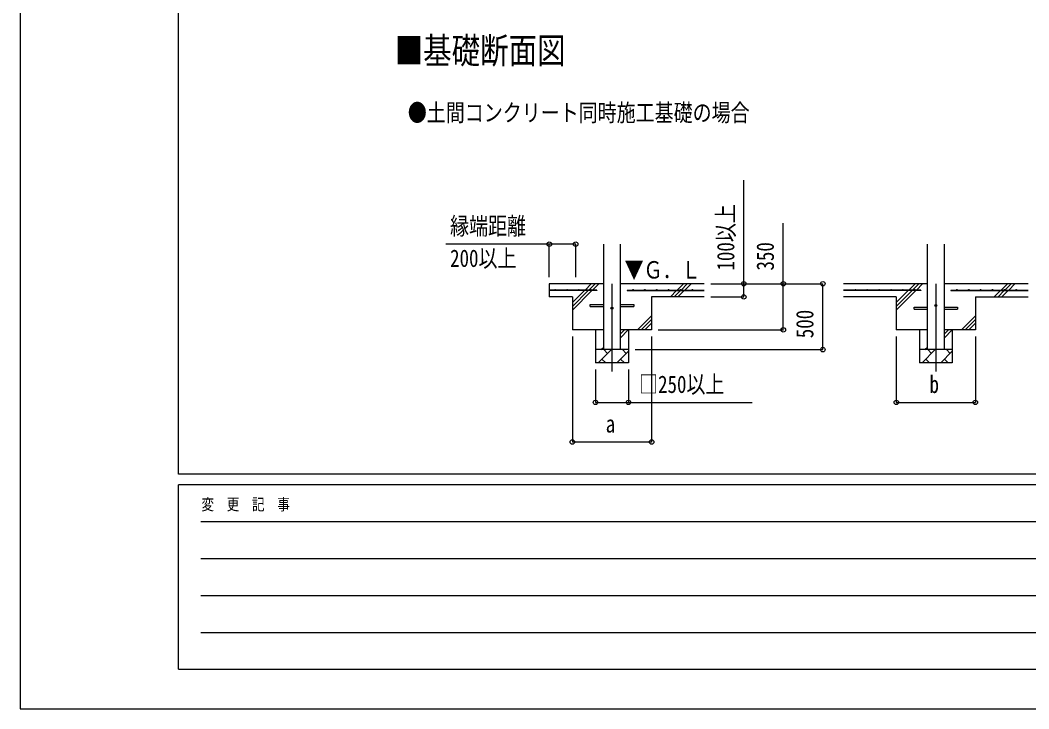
# Model space of a CAD drawing. Units: millimetres, scale not verified. Extents: x -16820 to 16820, y -11880 to 11880.
# Drawn here: x -16820 to -9168, y -11880 to -6657 of the extents above; entities that cross this region are included whole.
import ezdxf
from ezdxf.enums import TextEntityAlignment as Align

# ---------------------------------------------------------------- set-up
doc = ezdxf.new("R2010")
doc.units = ezdxf.units.MM
doc.header["$LTSCALE"] = 50
for name, color, linetype in [('0-2_USER1', 3, 'Continuous'), ('0-4_YKK_12', 2, 'Continuous'), ('0-5_YKK_13', 4, 'Continuous'), ('0-6_YKK_A1', 4, 'Continuous'), ('0-7_YKK_D', 6, 'Continuous'), ('0-8_YKK_ZWAK', 7, 'Continuous')]:
    doc.layers.add(name, color=color, linetype=linetype)
doc.styles.add('ＭＳ ゴシック', font='')
doc.styles.get('ＭＳ ゴシック').set_extended_font_data('MS Gothic')

msp = doc.modelspace()

# ---------------------------------------------------------------- linework, layer by layer
at = {"layer": '0-4_YKK_12'}
for p, q in [((-12330.92, -8656), (-12330.92, -9321.95)), ((-9873.92, -8656), (-9873.92, -9321.95))]:
    msp.add_line(p, q, dxfattribs=at)
at = {"layer": '0-5_YKK_13'}
for p, q in [((-12495.92, -8813), (-12393.42, -8813)), ((-12495.92, -8829), (-12495.92, -8813)), ((-12495.92, -8829), (-12393.42, -8829)), ((-12268.42, -8813), (-12165.92, -8813)), ((-12268.42, -8829), (-12165.92, -8829)), ((-12165.92, -8813), (-12165.92, -8829)), ((-10038.92, -8833), (-9936.42, -8833)), ((-10038.92, -8849), (-10038.92, -8833)), ((-10038.92, -8849), (-9936.42, -8849)), ((-9811.42, -8833), (-9708.92, -8833)), ((-9811.42, -8849), (-9708.92, -8849)), ((-9708.92, -8833), (-9708.92, -8849))]:
    msp.add_line(p, q, dxfattribs=at)
for centre in [(-12330.92, -8841), (-9873.92, -8821)]:
    msp.add_circle(centre, 8, dxfattribs=at)
at = {"layer": '0-6_YKK_A1'}
for p, q in [((-12393.42, -9156), (-12393.42, -8356)), ((-12268.42, -8356), (-12268.42, -9156)), ((-9936.42, -9156), (-9936.42, -8356)), ((-9811.42, -8356), (-9811.42, -9156)), ((-12393.42, -8656), (-12805.92, -8656)), ((-12805.92, -8656), (-12805.92, -8756)), ((-12445.92, -8703.5), (-12805.92, -8703.5)), ((-12445.92, -8708.5), (-12805.92, -8708.5)), ((-12630.92, -8856), (-12483.42, -8708.5)), ((-12630.92, -8799.43), (-12539.99, -8708.5)), ((-12630.92, -8827.72), (-12511.71, -8708.5)), ((-12534.99, -8703.5), (-12487.49, -8656)), ((-12506.71, -8703.5), (-12459.21, -8656)), ((-12478.42, -8703.5), (-12430.92, -8656)), ((-12445.92, -8703.5), (-12445.92, -8708.5)), ((-11630.92, -8656), (-12268.42, -8656)), ((-12215.92, -8703.5), (-11630.92, -8703.5)), ((-12215.92, -8703.5), (-12215.92, -8708.5)), ((-12215.92, -8708.5), (-11630.92, -8708.5)), ((-11887.49, -8756), (-11839.99, -8708.5)), ((-11859.21, -8756), (-11811.71, -8708.5)), ((-11834.99, -8703.5), (-11787.49, -8656)), ((-11830.92, -8756), (-11783.42, -8708.5)), ((-11806.71, -8703.5), (-11759.21, -8656)), ((-11778.42, -8703.5), (-11730.92, -8656)), ((-9936.42, -8656), (-10573.92, -8656)), ((-9988.92, -8703.5), (-10573.92, -8703.5)), ((-9988.92, -8708.5), (-10573.92, -8708.5)), ((-10173.92, -8856), (-10026.42, -8708.5)), ((-10173.92, -8799.43), (-10082.99, -8708.5)), ((-10173.92, -8827.72), (-10054.71, -8708.5)), ((-10077.99, -8703.5), (-10030.49, -8656)), ((-10049.71, -8703.5), (-10002.21, -8656)), ((-10021.42, -8703.5), (-9973.92, -8656)), ((-9988.92, -8703.5), (-9988.92, -8708.5)), ((-9173.92, -8656), (-9811.42, -8656)), ((-9758.92, -8703.5), (-9173.92, -8703.5)), ((-9758.92, -8703.5), (-9758.92, -8708.5)), ((-9758.92, -8708.5), (-9173.92, -8708.5)), ((-9430.49, -8756), (-9382.99, -8708.5)), ((-9402.21, -8756), (-9354.71, -8708.5)), ((-9377.99, -8703.5), (-9330.49, -8656)), ((-9373.92, -8756), (-9326.42, -8708.5)), ((-9349.71, -8703.5), (-9302.21, -8656)), ((-9321.42, -8703.5), (-9273.92, -8656)), ((-12630.92, -8756), (-12805.92, -8756)), ((-12630.92, -8756), (-12630.92, -9006)), ((-11630.92, -8756), (-12030.92, -8756)), ((-12030.92, -8756), (-12030.92, -9006)), ((-10173.92, -8756), (-10573.92, -8756)), ((-10173.92, -8756), (-10173.92, -9006)), ((-9573.92, -8756), (-9573.92, -9006)), ((-9573.92, -8756), (-9173.92, -8756)), ((-12137.49, -9006), (-12030.92, -8899.43)), ((-12109.21, -9006), (-12030.92, -8927.72)), ((-9680.49, -9006), (-9573.92, -8899.43)), ((-9652.21, -9006), (-9573.92, -8927.72)), ((-12393.42, -9006), (-12630.92, -9006)), ((-12455.92, -9006), (-12455.92, -9256)), ((-12268.42, -9067.67), (-12206.75, -9006)), ((-12268.42, -9039.38), (-12235.04, -9006)), ((-12030.92, -9006), (-12268.42, -9006)), ((-12205.92, -9006), (-12205.92, -9256)), ((-12080.92, -9006), (-12030.92, -8956)), ((-9936.42, -9006), (-10173.92, -9006)), ((-9998.92, -9006), (-9998.92, -9256)), ((-9811.42, -9067.67), (-9749.75, -9006)), ((-9811.42, -9039.38), (-9778.04, -9006)), ((-9573.92, -9006), (-9811.42, -9006)), ((-9748.92, -9006), (-9748.92, -9256)), ((-9623.92, -9006), (-9573.92, -8956)), ((-12205.92, -9156), (-12455.92, -9156)), ((-12435.18, -9256), (-12335.18, -9156)), ((-12413.32, -9156), (-12393.42, -9136.1)), ((-12363.74, -9184.55), (-12392.29, -9156)), ((-12293.76, -9256), (-12205.92, -9168.16)), ((-12222.32, -9184.55), (-12250.87, -9156)), ((-9748.92, -9156), (-9998.92, -9156)), ((-9978.18, -9256), (-9878.18, -9156)), ((-9956.32, -9156), (-9936.42, -9136.1)), ((-9906.74, -9184.55), (-9935.29, -9156)), ((-9836.76, -9256), (-9748.92, -9168.16)), ((-9765.32, -9184.55), (-9793.87, -9156)), ((-12205.92, -9256), (-12455.92, -9256)), ((-12406.63, -9227.45), (-12378.08, -9256)), ((-12265.21, -9227.45), (-12236.66, -9256)), ((-9748.92, -9256), (-9998.92, -9256)), ((-9949.63, -9227.45), (-9921.08, -9256)), ((-9808.21, -9227.45), (-9779.66, -9256))]:
    msp.add_line(p, q, dxfattribs=at)
for centre in [(-12760.92, -8701), (-12670.92, -8701), (-12580.92, -8701), (-12490.92, -8701), (-12170.92, -8701), (-12080.92, -8701), (-11990.92, -8701), (-11900.92, -8701), (-11810.92, -8701), (-11720.92, -8701), (-10483.92, -8701), (-10393.92, -8701), (-10303.92, -8701), (-10213.92, -8701), (-10123.92, -8701), (-10033.92, -8701), (-9713.92, -8701), (-9623.92, -8701), (-9533.92, -8701), (-9443.92, -8701), (-9353.92, -8701), (-9263.92, -8701)]:
    msp.add_circle(centre, 2.5, dxfattribs=at)
at = {"layer": '0-7_YKK_D'}
for p, q in [((-12805.92, -8606), (-12805.92, -8355)), ((-12605.92, -8606), (-12605.92, -8355)), ((-11580.92, -8656), (-11329.92, -8656)), ((-11580.92, -8656), (-10729.92, -8656)), ((-11580.92, -8656), (-11029.92, -8656)), ((-10730.92, -9156), (-10730.92, -8656)), ((-11580.92, -8756), (-11329.92, -8756)), ((-11980.92, -9006), (-11029.92, -9006)), ((-12630.92, -9056), (-12630.92, -9857)), ((-12029.92, -9056), (-12029.92, -9857)), ((-10173.92, -9056), (-10173.92, -9557)), ((-9573.92, -9056), (-9573.92, -9557)), ((-12155.92, -9156), (-10729.92, -9156)), ((-12455.92, -9306), (-12455.92, -9557)), ((-12205.92, -9306), (-12205.92, -9557)), ((-10173.92, -9556), (-9573.92, -9556)), ((-12630.92, -9856), (-12029.92, -9856))]:
    msp.add_line(p, q, dxfattribs=at)
for points in [[(-11330.92, -8756), (-11330.92, -8656), (-11330.92, -7871.2)], [(-11030.92, -9006), (-11030.92, -8656), (-11030.92, -8197.6)], [(-12605.92, -8356), (-12805.92, -8356), (-13590.72, -8356)], [(-12455.92, -9556), (-12205.92, -9556), (-11267.52, -9556)]]:
    msp.add_lwpolyline(points, dxfattribs=at)
for centre in [(-12805.92, -8356), (-12605.92, -8356), (-11330.92, -8656), (-11030.92, -8656), (-10730.92, -8656), (-11330.92, -8756), (-11030.92, -9006), (-10730.92, -9156), (-12455.92, -9556), (-12205.92, -9556), (-10173.92, -9556), (-9573.92, -9556), (-12630.92, -9856), (-12029.92, -9856)]:
    msp.add_circle(centre, 17, dxfattribs=at)
at = {"layer": '0-8_YKK_ZWAK'}
for p, q in [((-15619.92, -10100), (-15619.92, 11100)), ((15580.08, -10100), (-15619.92, -10100)), ((-5219.92, -10180), (-15619.92, -10180)), ((-15619.92, -11580), (-15619.92, -10180)), ((-15449.92, -10460), (-5419.92, -10460)), ((-15449.92, -10740), (-5419.92, -10740)), ((-15449.92, -11020), (-5419.92, -11020)), ((-15449.92, -11300), (-5419.92, -11300)), ((-15619.92, -11580), (-5219.92, -11580))]:
    msp.add_line(p, q, dxfattribs=at)
msp.add_lwpolyline([(-16820, -11880), (16820, -11880), (16820, 11880), (-16820, 11880)], close=True, dxfattribs=at)

# ---------------------------------------------------------------- texts
at = {"layer": '0-2_USER1', "style": 'ＭＳ ゴシック', "width": 0.8}
for s, height, p in [('■基礎断面図', 197.9, (-13978.95, -7046.03)), ('●土間コンクリート同時施工基礎の場合', 132, (-13879.4, -7464.03))]:
    msp.add_text(s, height=height, dxfattribs=at).set_placement(p, align=Align.BOTTOM_LEFT)
at = {"layer": '0-6_YKK_A1', "style": 'ＭＳ ゴシック', "width": 0.8}
msp.add_text('▼Ｇ．Ｌ', height=132, dxfattribs=at).set_placement((-12235.09, -8656), align=Align.BOTTOM_LEFT)
at = {"layer": '0-7_YKK_D', "style": 'ＭＳ ゴシック', "width": 0.8}
for s, p in [('100以上', (-11362.92, -8556)), ('350', (-11062.92, -8556)), ('500', (-10762.92, -9069.2))]:
    msp.add_text(s, height=132, rotation=90, dxfattribs=at).set_placement(p, align=Align.BOTTOM_LEFT)
for s, p in [('縁端距離', (-13558.72, -8324)), ('200以上', (-13558.72, -8568)), ('□250以上', (-12125.12, -9524)), ('b', (-9921.92, -9524)), ('a', (-12378.42, -9824))]:
    msp.add_text(s, height=132, dxfattribs=at).set_placement(p, align=Align.BOTTOM_LEFT)
at = {"layer": '0-8_YKK_ZWAK', "style": 'ＭＳ ゴシック', "width": 0.8}
msp.add_text('変  更  記  事', height=87.98, dxfattribs=at).set_placement((-15445.24, -10400), align=Align.BOTTOM_LEFT)

doc.saveas('drawing.dxf')
